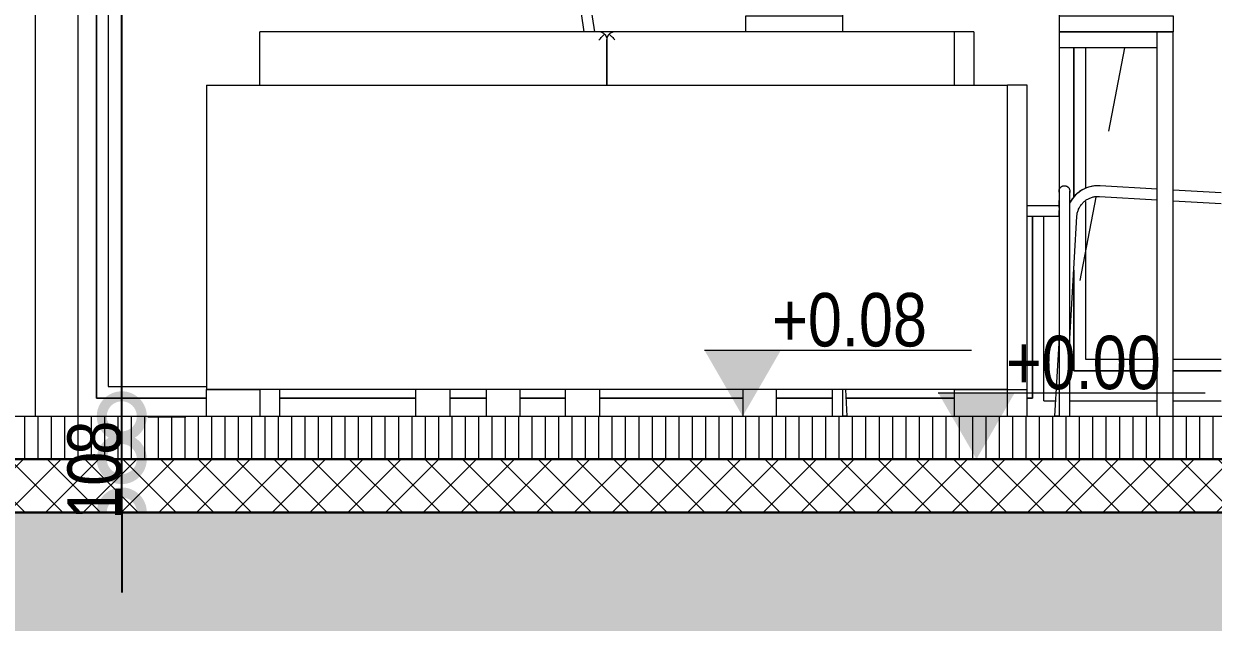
# Model space of a CAD drawing. Header units: centimetres. Extents: x 0 to 25250, y 0 to 2250.
# Drawn here: x 10080.4 to 10303.1, y 1365.4 to 1477.5 of the extents above; entities that cross this region are included whole.
import ezdxf

# ---------------------------------------------------------------- set-up
doc = ezdxf.new("R2010")
doc.units = ezdxf.units.CM
doc.linetypes.add('17-View-1$0$Dash', pattern=[31.75, 15.875, -15.875])
doc.linetypes.add('20-View-1$0$Dash', pattern=[31.75, 15.875, -15.875])
for name, color, linetype, lineweight in [('A-ANNO-DIMS', 7, 'Continuous', 9), ('A-ANNO-NOTE', 7, 'Continuous', 9), ('A-DETL', 7, 'Continuous', 9), ('A-DETL-GENF', 7, 'Continuous', 9), ('A-FLOR-FNSH', 7, 'Continuous', 9), ('A-FLOR-LEVL', 7, 'Continuous', 9), ('A-FLOR-PATT', 7, 'Continuous', 9), ('A-GLAZ', 7, 'Continuous', 5), ('A-GLAZ-HDLN', 7, '17-View-1$0$Dash', 5), ('A-WALL', 7, 'Continuous', 9), ('G-ANNO-DIMS', 7, 'Continuous', 9), ('I-FURN', 7, 'Continuous', 9)]:
    doc.layers.add(name, color=color, linetype=linetype, lineweight=lineweight)
doc.styles.add('20-View-1$0$Arial Narrow', font='ARIALN.TTF', dxfattribs={"height": 10})
doc.dimstyles.new('20-View-1$0$TEC_DIM', dxfattribs={"dimscale": 30.48, "dimtxt": 10.23431, "dimasz": 0.492126, "dimexe": 0.393701, "dimexo": 0.246063, "dimgap": 0, "dimtad": 1, "dimdec": 0, "dimzin": 0, "dimdsep": 46, "dimtxsty": '20-View-1$0$Arial Narrow', "dimblk1": '20-View-1$0$_DotSmall', "dimblk2": '20-View-1$0$_DotSmall', "dimsah": 1, "dimcen": 0.09, "dimazin": 0, "dimtfac": 1, "dimtdec": 4, "dimtix": 1, "dimtmove": 0, "dimatfit": 3, "dimfxl": 1, "dimtvp": 1, "dimtolj": 1, "dimtzin": 0, "dimarcsym": 2})

# ---------------------------------------------------------------- blocks, each defined once
blk = doc.blocks.new('DOUBLE - OK_F - 280x252-2419188-1-1')
at = {"layer": 'A-GLAZ'}
for p, q in [((-1260.74, 256.6), (-1260.74, 11.4)), ((-1260.74, 11.4), (-1260.74, 256.6)), ((-1258.54, 254.4), (-1258.54, 13.6)), ((-1077.74, 77), (-1077.74, 48.99)), ((-1077.74, 48.99), (-1077.74, 77)), ((-1075.54, 77), (-1075.54, 50.66)), ((-1075.54, 48.25), (-1075.54, 18.7)), ((-1085.44, 11.4), (-1085.44, 45.42)), ((-1085.44, 45.42), (-1085.44, 11.4)), ((-1083.34, 10.9), (-1083.34, 45.42)), ((-1077.74, 35.4), (-1077.74, 16.5)), ((-1077.74, 16.5), (-1077.74, 35.4)), ((-1075.54, 18.7), (-1062.14, 18.7)), ((-1059.14, 18.7), (-1050.14, 18.7)), ((-1077.74, 16.5), (-1062.14, 16.5)), ((-1062.14, 16.5), (-1077.74, 16.5)), ((-1059.14, 16.5), (-1050.14, 16.5)), ((-1050.14, 16.5), (-1059.14, 16.5)), ((-1258.54, 13.6), (-1240.14, 13.6)), ((-1260.74, 11.4), (-1240.14, 11.4)), ((-1240.14, 11.4), (-1260.74, 11.4)), ((-1226.47, 11.4), (-1200.9, 11.4)), ((-1200.9, 11.4), (-1226.47, 11.4)), ((-1194.55, 11.4), (-1187.73, 11.4)), ((-1187.73, 11.4), (-1194.55, 11.4)), ((-1181.38, 11.4), (-1172.93, 11.4)), ((-1172.93, 11.4), (-1181.38, 11.4)), ((-1166.55, 11.4), (-1139.73, 11.4)), ((-1139.73, 11.4), (-1166.55, 11.4)), ((-1133.38, 11.4), (-1123, 11.4)), ((-1123, 11.4), (-1133.38, 11.4)), ((-1120.34, 11.4), (-1100.14, 11.4)), ((-1100.14, 11.4), (-1120.34, 11.4)), ((-1086.47, 11.4), (-1085.44, 11.4)), ((-1085.44, 11.4), (-1086.47, 11.4)), ((-1083.34, 10.9), (-1081.17, 10.9)), ((-1078.49, 10.9), (-1062.14, 10.9)), ((-1059.14, 10.9), (-1050.14, 10.9))]:
    blk.add_line(p, q, dxfattribs=at)
at = {"layer": 'A-GLAZ-HDLN'}
for p, q in [((-1068.21, 77), (-1073.18, 51.15)), ((-1073.58, 49.05), (-1078.41, 23.95))]:
    blk.add_line(p, q, dxfattribs=at)
blk = doc.blocks.new('Stuhl-04 - Typ1-2238233-1-1')
at = {"layer": 'I-FURN', "color": 253, "true_color": 0xaaaaaa}
for p, q in [((-1168.89, 89.72), (-1170.87, 89.42)), ((-1170.57, 87.44), (-1170.87, 89.42)), ((-1168.89, 89.72), (-1168.59, 87.74)), ((-1170.57, 87.44), (-1169.46, 80)), ((-1167.44, 80), (-1168.59, 87.74)), ((-1120.15, 8.06), (-1120.44, 13)), ((-1120.15, 8.06), (-1121.01, 8.01))]:
    blk.add_line(p, q, dxfattribs=at)
blk = doc.blocks.new('Stuhl-04 - Typ1-2239621-1-1')
at = {"layer": 'I-FURN', "color": 253, "true_color": 0xaaaaaa, "flags": 128}
blk.add_lwpolyline([(-1072.82, 51.18), (-1073.06, 51.19), (-1073.3, 51.19), (-1073.54, 51.18), (-1073.78, 51.16), (-1074.02, 51.13), (-1074.25, 51.09), (-1074.49, 51.04), (-1074.72, 50.98), (-1074.95, 50.92), (-1075.18, 50.84), (-1075.4, 50.76), (-1075.62, 50.66), (-1075.84, 50.56), (-1076.05, 50.45), (-1076.26, 50.33), (-1076.46, 50.2), (-1076.66, 50.07), (-1076.85, 49.92), (-1077.04, 49.77), (-1077.22, 49.61), (-1077.39, 49.45), (-1077.56, 49.27), (-1077.72, 49.1), (-1077.87, 48.91), (-1078.02, 48.72), (-1078.16, 48.52), (-1078.29, 48.32), (-1078.41, 48.11), (-1078.49, 47.95)], dxfattribs=at)
blk.add_lwpolyline([(-1072.82, 51.18), (-1073.06, 51.19), (-1073.3, 51.19), (-1073.54, 51.18), (-1073.78, 51.16), (-1074.02, 51.13), (-1074.25, 51.09), (-1074.49, 51.04), (-1074.72, 50.98), (-1074.95, 50.92), (-1075.18, 50.84), (-1075.4, 50.76), (-1075.62, 50.66), (-1075.84, 50.56), (-1076.05, 50.45), (-1076.26, 50.33), (-1076.46, 50.2), (-1076.66, 50.07), (-1076.85, 49.92), (-1077.04, 49.77), (-1077.22, 49.61), (-1077.39, 49.45), (-1077.56, 49.27), (-1077.72, 49.1), (-1077.87, 48.91), (-1078.02, 48.72), (-1078.16, 48.52), (-1078.29, 48.32), (-1078.41, 48.11), (-1078.49, 47.95)], dxfattribs=at)
blk = doc.blocks.new('Stuhl-04 - Typ1-V1-1-1')
at = {"layer": 'I-FURN', "color": 253, "true_color": 0xaaaaaa}
for p, q in [((-1032.89, 87.74), (-1032.6, 89.72)), ((-1030.62, 89.42), (-1032.6, 89.72)), ((-1030.62, 89.42), (-1030.92, 87.44)), ((-1032.89, 87.74), (-1035.54, 70)), ((-1033.52, 70), (-1030.92, 87.44)), ((-1072.93, 49.18), (-1062.14, 48.55)), ((-1062.14, 50.56), (-1072.82, 51.18)), ((-1050.14, 49.86), (-1059.14, 50.38)), ((-1059.14, 48.38), (-1050.14, 47.86)), ((-1078.49, 22.57), (-1077.16, 45.42)), ((-1080.48, 22.78), (-1081.34, 8.06)), ((-1033.42, 13), (-1032.17, 8)), ((-1030.11, 8), (-1031.36, 13)), ((-1080.48, 8.01), (-1081.34, 8.06))]:
    blk.add_line(p, q, dxfattribs=at)
at = {"layer": 'I-FURN', "color": 253, "true_color": 0xaaaaaa, "flags": 128}
for points in [[(-1072.82, 51.18), (-1073.06, 51.19), (-1073.3, 51.19), (-1073.54, 51.18), (-1073.78, 51.16), (-1074.02, 51.13), (-1074.25, 51.09), (-1074.49, 51.04), (-1074.72, 50.98), (-1074.95, 50.92), (-1075.18, 50.84), (-1075.4, 50.76), (-1075.62, 50.66), (-1075.84, 50.56), (-1076.05, 50.45), (-1076.26, 50.33), (-1076.46, 50.2), (-1076.66, 50.07), (-1076.85, 49.92), (-1077.04, 49.77), (-1077.22, 49.61), (-1077.39, 49.45), (-1077.56, 49.27), (-1077.72, 49.1), (-1077.87, 48.91), (-1078.02, 48.72), (-1078.16, 48.52), (-1078.29, 48.32), (-1078.41, 48.11), (-1078.5, 47.94)], [(-1072.82, 51.18), (-1073.06, 51.19), (-1073.3, 51.19), (-1073.54, 51.18), (-1073.78, 51.16), (-1074.02, 51.13), (-1074.25, 51.09), (-1074.49, 51.04), (-1074.72, 50.98), (-1074.95, 50.92), (-1075.18, 50.84), (-1075.4, 50.76), (-1075.62, 50.66), (-1075.84, 50.56), (-1076.05, 50.45), (-1076.26, 50.33), (-1076.46, 50.2), (-1076.66, 50.07), (-1076.85, 49.92), (-1077.04, 49.77), (-1077.22, 49.61), (-1077.39, 49.45), (-1077.56, 49.27), (-1077.72, 49.1), (-1077.87, 48.91), (-1078.02, 48.72), (-1078.16, 48.52), (-1078.29, 48.32), (-1078.41, 48.11), (-1078.49, 47.95)], [(-1077.16, 45.42), (-1077.15, 45.58), (-1077.13, 45.74), (-1077.1, 45.9), (-1077.07, 46.05), (-1077.03, 46.21), (-1076.99, 46.36), (-1076.94, 46.52), (-1076.88, 46.67), (-1076.82, 46.81), (-1076.75, 46.96), (-1076.68, 47.1), (-1076.6, 47.24), (-1076.52, 47.38), (-1076.43, 47.51), (-1076.33, 47.64), (-1076.23, 47.76), (-1076.13, 47.88), (-1076.02, 48), (-1075.9, 48.11), (-1075.78, 48.22), (-1075.66, 48.32), (-1075.53, 48.42), (-1075.4, 48.51), (-1075.27, 48.59), (-1075.13, 48.68), (-1074.99, 48.75), (-1074.84, 48.82), (-1074.7, 48.88), (-1074.55, 48.94), (-1074.4, 49), (-1074.24, 49.04), (-1074.09, 49.08), (-1073.93, 49.12), (-1073.78, 49.14), (-1073.62, 49.16), (-1073.46, 49.18), (-1073.3, 49.19), (-1073.14, 49.19), (-1072.98, 49.18), (-1072.93, 49.18)]]:
    blk.add_lwpolyline(points, dxfattribs=at)
at = {"layer": 'I-FURN', "color": 253, "true_color": 0xaaaaaa}
for start, end in [(111.6411, 151.6984), (86.6697, 106.6984)]:
    blk.add_arc((-1073.17, 45.19), 6, start, end, dxfattribs=at)
blk = doc.blocks.new('Stuhl-04 - Typ1-V2-1-1')
at = {"layer": 'I-FURN', "color": 253, "true_color": 0xaaaaaa}
for p, q in [((-1082.49, 89.72), (-1118.99, 89.72)), ((-1082.49, 89.42), (-1118.99, 89.42)), ((-1120.99, 87.74), (-1120.99, 87.44)), ((-1120.99, 79.99), (-1120.99, 87.44)), ((-1080.49, 87.44), (-1080.49, 87.74)), ((-1080.49, 87.44), (-1080.49, 53.41)), ((-1080.49, 53.41), (-1080.49, 47.46)), ((-1080.49, 50.18), (-1080.49, 48.44)), ((-1078.49, 48.44), (-1078.49, 50.18)), ((-1086.47, 47.45), (-1080.49, 47.45)), ((-1080.49, 47.47), (-1080.49, 45.42)), ((-1080.49, 45.42), (-1086.47, 45.42)), ((-1080.49, 46.55), (-1080.49, 8)), ((-1080.49, 45.48), (-1080.49, 22.71)), ((-1078.49, 8), (-1078.49, 46.55)), ((-1078.49, 8), (-1078.49, 22.65)), ((-1123, 13), (-1123, 8)), ((-1123, 13), (-1123, 8)), ((-1121, 8), (-1121, 13))]:
    blk.add_line(p, q, dxfattribs=at)
at = {"layer": 'I-FURN', "color": 253, "true_color": 0xaaaaaa, "flags": 128}
for points in [[(-1080.49, 50.19), (-1080.48, 50.23), (-1080.48, 50.27), (-1080.48, 50.31), (-1080.47, 50.35), (-1080.47, 50.39), (-1080.46, 50.43), (-1080.45, 50.47), (-1080.43, 50.5), (-1080.42, 50.54), (-1080.41, 50.58), (-1080.39, 50.62), (-1080.37, 50.65), (-1080.35, 50.69), (-1080.33, 50.72), (-1080.31, 50.75), (-1080.29, 50.79), (-1080.26, 50.82), (-1080.24, 50.85), (-1080.21, 50.88), (-1080.18, 50.91), (-1080.15, 50.93), (-1080.12, 50.96), (-1080.09, 50.98), (-1080.06, 51.01), (-1080.03, 51.03), (-1079.99, 51.05), (-1079.96, 51.07), (-1079.92, 51.09), (-1079.88, 51.11), (-1079.85, 51.12), (-1079.81, 51.14), (-1079.77, 51.15), (-1079.73, 51.16), (-1079.69, 51.17), (-1079.66, 51.17), (-1079.62, 51.18), (-1079.58, 51.19), (-1079.54, 51.19), (-1079.5, 51.19), (-1079.49, 51.19)], [(-1080.49, 49.95), (-1080.49, 50), (-1080.49, 50.05), (-1080.49, 50.1), (-1080.49, 50.13), (-1080.49, 50.16), (-1080.49, 50.18), (-1080.49, 50.19), (-1080.49, 50.19)], [(-1080.49, 50.19), (-1080.49, 50.19), (-1080.49, 50.18)], [(-1079.49, 51.19), (-1079.45, 51.19), (-1079.41, 51.19), (-1079.37, 51.18), (-1079.33, 51.18), (-1079.29, 51.17), (-1079.25, 51.16), (-1079.21, 51.15), (-1079.17, 51.14), (-1079.13, 51.13), (-1079.1, 51.11), (-1079.06, 51.09), (-1079.02, 51.08), (-1078.99, 51.06), (-1078.95, 51.04), (-1078.92, 51.01), (-1078.89, 50.99), (-1078.86, 50.97), (-1078.83, 50.94), (-1078.8, 50.91), (-1078.77, 50.89), (-1078.74, 50.86), (-1078.71, 50.83), (-1078.69, 50.8), (-1078.67, 50.76), (-1078.64, 50.73), (-1078.62, 50.7), (-1078.6, 50.66), (-1078.59, 50.63), (-1078.57, 50.59), (-1078.55, 50.55), (-1078.54, 50.51), (-1078.53, 50.48), (-1078.52, 50.44), (-1078.51, 50.4), (-1078.5, 50.36), (-1078.49, 50.32), (-1078.49, 50.28), (-1078.49, 50.24), (-1078.49, 50.2), (-1078.49, 50.19)], [(-1078.49, 50.18), (-1078.49, 50.19), (-1078.49, 50.19)], [(-1078.49, 50.19), (-1078.49, 50.19), (-1078.49, 50.17), (-1078.49, 50.15), (-1078.49, 50.13), (-1078.49, 50.09), (-1078.49, 50.05), (-1078.49, 49.99), (-1078.49, 49.94)], [(-1080.49, 48.44), (-1080.49, 48.44), (-1080.49, 48.42), (-1080.49, 48.41), (-1080.49, 48.39), (-1080.49, 48.37), (-1080.49, 48.34), (-1080.49, 48.31), (-1080.49, 48.27), (-1080.49, 48.23), (-1080.49, 48.19), (-1080.49, 48.14), (-1080.49, 48.1), (-1080.49, 48.04), (-1080.49, 47.99), (-1080.49, 47.93), (-1080.49, 47.86), (-1080.49, 47.8), (-1080.49, 47.73), (-1080.49, 47.66), (-1080.49, 47.58), (-1080.49, 47.51), (-1080.49, 47.43), (-1080.49, 47.35), (-1080.49, 47.26), (-1080.49, 47.18), (-1080.49, 47.09), (-1080.49, 47), (-1080.49, 46.91), (-1080.49, 46.81), (-1080.49, 46.72), (-1080.49, 46.62), (-1080.49, 46.55)], [(-1080.49, 47.12), (-1080.49, 47.22), (-1080.49, 47.4), (-1080.49, 47.58), (-1080.49, 47.75), (-1080.49, 47.92), (-1080.49, 48.09), (-1080.49, 48.25), (-1080.49, 48.4)], [(-1078.49, 46.55), (-1078.49, 46.65), (-1078.49, 46.75), (-1078.49, 46.84), (-1078.49, 46.93), (-1078.49, 47.02), (-1078.49, 47.11), (-1078.49, 47.2), (-1078.49, 47.29), (-1078.49, 47.37), (-1078.49, 47.45), (-1078.49, 47.53), (-1078.49, 47.61), (-1078.49, 47.68), (-1078.49, 47.75), (-1078.49, 47.82), (-1078.49, 47.88), (-1078.49, 47.94), (-1078.49, 48), (-1078.49, 48.06), (-1078.49, 48.11), (-1078.49, 48.16), (-1078.49, 48.2), (-1078.49, 48.25), (-1078.49, 48.28), (-1078.49, 48.32), (-1078.49, 48.35), (-1078.49, 48.37), (-1078.49, 48.4), (-1078.49, 48.41), (-1078.49, 48.43), (-1078.49, 48.44), (-1078.49, 48.44)], [(-1078.49, 48.44), (-1078.49, 48.38), (-1078.49, 48.22), (-1078.49, 48.06), (-1078.49, 47.91)], [(-1080.49, 45.48), (-1080.49, 45.68), (-1080.49, 45.88), (-1080.49, 46.08), (-1080.49, 46.27), (-1080.49, 46.47), (-1080.49, 46.55)]]:
    blk.add_lwpolyline(points, dxfattribs=at)
at = {"layer": 'I-FURN', "color": 253, "true_color": 0xaaaaaa}
for centre, major_axis, start_param, end_param in [((-1118.99, 87.74), (2, 0), 1.570796, 3.141593), ((-1118.99, 87.44), (2, 0), 1.570796, 3.141593), ((-1082.49, 87.74), (-2, 0), 3.141593, 4.712389), ((-1082.49, 87.44), (2, 0), 0, 1.570796)]:
    blk.add_ellipse(centre, major_axis=major_axis, ratio=0.989016, start_param=start_param, end_param=end_param, dxfattribs=at)
blk = doc.blocks.new('Stuhl-04 - Typ1-V3-1-1')
at = {"layer": 'I-FURN', "color": 253, "true_color": 0xaaaaaa}
for p, q in [((-1080.21, 50.88), (-1080.18, 50.91)), ((-1080.49, 46.55), (-1080.49, 45.48))]:
    blk.add_line(p, q, dxfattribs=at)
at = {"layer": 'I-FURN', "color": 253, "true_color": 0xaaaaaa, "flags": 128}
for points in [[(-1080.31, 50.75), (-1080.29, 50.79), (-1080.26, 50.82), (-1080.24, 50.85)], [(-1080.15, 50.93), (-1080.12, 50.96), (-1080.09, 50.98), (-1080.06, 51.01), (-1080.03, 51.03)], [(-1079.96, 51.07), (-1079.92, 51.09), (-1079.88, 51.11), (-1079.85, 51.12), (-1079.81, 51.14), (-1079.77, 51.15), (-1079.73, 51.16), (-1079.69, 51.17), (-1079.66, 51.17), (-1079.62, 51.18), (-1079.58, 51.19), (-1079.54, 51.19), (-1079.5, 51.19), (-1079.49, 51.19)], [(-1079.49, 51.19), (-1079.45, 51.19), (-1079.41, 51.19), (-1079.37, 51.18), (-1079.33, 51.18), (-1079.29, 51.17), (-1079.25, 51.16)], [(-1079.21, 51.15), (-1079.17, 51.14), (-1079.13, 51.13), (-1079.1, 51.11), (-1079.06, 51.09), (-1079.02, 51.08)], [(-1078.95, 51.04), (-1078.92, 51.01), (-1078.89, 50.99), (-1078.86, 50.97), (-1078.83, 50.94)], [(-1078.71, 50.83), (-1078.69, 50.8), (-1078.67, 50.76)], [(-1080.49, 47.12), (-1080.49, 47.2), (-1080.49, 47.29), (-1080.49, 47.37), (-1080.49, 47.45), (-1080.49, 47.53), (-1080.49, 47.61), (-1080.49, 47.68), (-1080.49, 47.75), (-1080.49, 47.82), (-1080.49, 47.88), (-1080.49, 47.94), (-1080.49, 48), (-1080.49, 48.06), (-1080.49, 48.11), (-1080.49, 48.16), (-1080.49, 48.2), (-1080.49, 48.25), (-1080.49, 48.28), (-1080.49, 48.32), (-1080.49, 48.35), (-1080.49, 48.37), (-1080.49, 48.4), (-1080.49, 48.41), (-1080.49, 48.43), (-1080.49, 48.44)], [(-1080.49, 48.44), (-1080.49, 48.38), (-1080.49, 48.22), (-1080.49, 48.06), (-1080.49, 47.89), (-1080.49, 47.72), (-1080.49, 47.55), (-1080.49, 47.37), (-1080.49, 47.19), (-1080.49, 47.12)], [(-1078.49, 48.44), (-1078.49, 48.42), (-1078.49, 48.41), (-1078.49, 48.39), (-1078.49, 48.37), (-1078.49, 48.34), (-1078.49, 48.31), (-1078.49, 48.27), (-1078.49, 48.23), (-1078.49, 48.19), (-1078.49, 48.14), (-1078.49, 48.1), (-1078.49, 48.04), (-1078.49, 47.99), (-1078.49, 47.93)], [(-1078.49, 47.92), (-1078.49, 48.09), (-1078.49, 48.25), (-1078.49, 48.4)], [(-1080.49, 46.55), (-1080.49, 46.43), (-1080.49, 46.24), (-1080.49, 46.04), (-1080.49, 45.84), (-1080.49, 45.64), (-1080.49, 45.48)]]:
    blk.add_lwpolyline(points, dxfattribs=at)
blk = doc.blocks.new('Tisch-19 - 1800 x 800 x 751-2238235-1-1')
at = {"layer": 'I-FURN', "color": 253, "true_color": 0xaaaaaa}
for p, q in [((-1139.14, 83), (-1120.99, 83)), ((-1139.14, 80), (-1139.14, 83)), ((-1080.49, 83), (-1059.14, 83)), ((-1059.14, 83), (-1059.14, 80)), ((-1059.14, 80), (-1080.49, 80)), ((-1080.49, 80), (-1062.14, 80)), ((-1062.14, 77), (-1062.14, 80)), ((-1062.14, 80), (-1059.14, 80)), ((-1062.14, 8), (-1062.14, 80)), ((-1059.14, 8), (-1059.14, 80)), ((-1062.14, 77), (-1080.49, 77))]:
    blk.add_line(p, q, dxfattribs=at)
blk = doc.blocks.new('Sofa-08 - 1400 x 802-2263085-1-1')
at = {"layer": 'I-FURN', "color": 253, "true_color": 0xaaaaaa}
for p, q in [((-1166.64, 80), (-1230.14, 80)), ((-1230.14, 78.5), (-1230.14, 80)), ((-1230.14, 70), (-1230.14, 78.5)), ((-1165.14, 78.5), (-1165.14, 70)), ((-1165.14, 70), (-1165.14, 78.5)), ((-1165.14, 78.5), (-1165.14, 70)), ((-1100.14, 80), (-1163.64, 80)), ((-1100.14, 80), (-1100.14, 78.5)), ((-1100.14, 78.5), (-1100.14, 70)), ((-1240.14, 70), (-1240.14, 13)), ((-1240.14, 70), (-1090.14, 70)), ((-1090.14, 13), (-1090.14, 70)), ((-1240.14, 13), (-1230.14, 13)), ((-1240.14, 8), (-1240.14, 13)), ((-1090.14, 13), (-1240.14, 13)), ((-1230.14, 13), (-1230.14, 8)), ((-1100.14, 13), (-1090.14, 13)), ((-1100.14, 13), (-1100.14, 8)), ((-1090.14, 8), (-1090.14, 13)), ((-1230.14, 8), (-1240.14, 8)), ((-1090.14, 8), (-1100.14, 8))]:
    blk.add_line(p, q, dxfattribs=at)
for points, knots in [([(-1165.58, 79.56), (-1165.66, 79.64), (-1165.78, 79.74), (-1165.96, 79.84), (-1166.13, 79.92), (-1166.36, 79.98), (-1166.55, 80), (-1166.64, 80)], [0, 0, 0, 0, 0.25, 0.375, 0.5, 0.75, 1, 1, 1, 1]), ([(-1166.64, 78.5), (-1166.55, 78.59), (-1166.36, 78.78), (-1166.13, 79.01), (-1165.96, 79.19), (-1165.78, 79.36), (-1165.66, 79.48), (-1165.58, 79.56)], [0, 0, 0, 0, 0.25, 0.5, 0.625, 0.75, 1, 1, 1, 1]), ([(-1165.6, 79.58), (-1165.53, 79.51), (-1165.45, 79.42), (-1165.38, 79.31), (-1165.37, 79.29)], [0, 0, 0, 0, 0.25, 0.3102846, 0.3102846, 0.3102846, 0.3102846]), ([(-1165.31, 79.19), (-1165.3, 79.16), (-1165.26, 79.08), (-1165.23, 79), (-1165.21, 78.96)], [0.404349, 0.404349, 0.404349, 0.404349, 0.5, 0.6172742, 0.6172742, 0.6172742, 0.6172742]), ([(-1165.07, 78.96), (-1165.06, 79), (-1165.03, 79.08), (-1164.99, 79.16), (-1164.97, 79.19)], [0.3827258, 0.3827258, 0.3827258, 0.3827258, 0.5, 0.595651, 0.595651, 0.595651, 0.595651]), ([(-1164.92, 79.29), (-1164.91, 79.31), (-1164.84, 79.42), (-1164.76, 79.51), (-1164.68, 79.58)], [0.6897154, 0.6897154, 0.6897154, 0.6897154, 0.75, 1, 1, 1, 1]), ([(-1163.64, 80), (-1163.74, 80), (-1163.92, 79.98), (-1164.15, 79.92), (-1164.33, 79.84), (-1164.51, 79.74), (-1164.63, 79.64), (-1164.7, 79.56)], [0, 0, 0, 0, 0.25, 0.5, 0.625, 0.75, 1, 1, 1, 1]), ([(-1164.7, 79.56), (-1164.63, 79.48), (-1164.51, 79.36), (-1164.33, 79.19), (-1164.15, 79.01), (-1163.92, 78.78), (-1163.74, 78.59), (-1163.64, 78.5)], [0, 0, 0, 0, 0.25, 0.375, 0.5, 0.75, 1, 1, 1, 1])]:
    blk.add_open_spline(points, degree=3, knots=knots, dxfattribs=at)
for points in [[(-1165.58, 79.56), (-1165.49, 79.47), (-1165.33, 79.26), (-1165.18, 78.89), (-1165.14, 78.63), (-1165.14, 78.5)], [(-1165.17, 78.8), (-1165.15, 78.7), (-1165.14, 78.6), (-1165.14, 78.5)], [(-1165.14, 78.5), (-1165.14, 78.63), (-1165.11, 78.89), (-1164.96, 79.26), (-1164.8, 79.47), (-1164.7, 79.56)], [(-1165.14, 78.5), (-1165.14, 78.6), (-1165.13, 78.7), (-1165.11, 78.8)]]:
    blk.add_open_spline(points, degree=3, dxfattribs=at)
blk = doc.blocks.new('Sofa-08 - 1400 x 802-V4-1-1')
at = {"layer": 'I-FURN', "color": 253, "true_color": 0xaaaaaa}
for p, q in [((-1163.64, 80), (-1166.64, 80)), ((-1096.47, 80), (-1100.14, 80)), ((-1096.47, 80), (-1096.47, 78.56)), ((-1096.47, 78.56), (-1096.47, 70)), ((-1086.47, 70), (-1090.14, 70)), ((-1086.47, 13), (-1086.47, 70)), ((-1226.47, 13), (-1226.47, 8)), ((-1090.14, 13), (-1086.47, 13)), ((-1090.14, 13), (-1086.47, 13)), ((-1086.47, 8), (-1086.47, 13))]:
    blk.add_line(p, q, dxfattribs=at)
blk = doc.blocks.new('Tisch-03 - 800 x 800 x 750-2251493-1-1')
at = {"layer": 'I-FURN', "color": 253, "true_color": 0xaaaaaa}
for p, q in [((-1172.9, 8), (-1172.9, 13)), ((-1166.55, 13), (-1166.55, 8)), ((-1139.73, 13), (-1139.73, 8)), ((-1133.38, 8), (-1133.38, 13))]:
    blk.add_line(p, q, dxfattribs=at)
blk = doc.blocks.new('Tisch-03 - 800 x 800 x 751-2263174-1-1')
at = {"layer": 'I-FURN', "color": 253, "true_color": 0xaaaaaa}
for p, q in [((-1200.9, 8), (-1200.9, 13)), ((-1194.55, 13), (-1194.55, 8)), ((-1187.73, 13), (-1187.73, 8)), ((-1181.38, 8), (-1181.38, 13))]:
    blk.add_line(p, q, dxfattribs=at)
blk = doc.blocks.new('Spot Elevations - ELEVATION_PROJECT-150941-1-1')
at = {"layer": 'A-ANNO-NOTE'}
blk.add_hatch(color=256, dxfattribs=at).paths.add_polyline_path([(-1581.3, 312.39), (-1566.99, 312.39), (-1574.14, 300)])
blk.add_line((-1581.3, 312.39), (-1531.3, 312.39), dxfattribs=at)
blk = doc.blocks.new('20-View-1$0$_DotSmall')
at = {"color": 0, "linetype": 'ByBlock', "const_width": 0.5}
blk.add_lwpolyline([(-0.0625, 0, 1), (0.0625, 0, 1)], format="xyb", close=True, dxfattribs=at)
blk = doc.blocks.new('*D3009')
at = {"layer": 'A-ANNO-DIMS', "color": 0, "lineweight": -2, "transparency": 16777216}
for p, q in [((10098.78, 1395.96), (10098.78, 1410.96)), ((10098.78, 1385.96), (10098.78, 1395.96)), ((10103.63, 1395.96), (10110.78, 1395.96)), ((10098.78, 1385.96), (10098.78, 1370.96)), ((10103.63, 1385.96), (10110.78, 1385.96))]:
    blk.add_line(p, q, dxfattribs=at)
at = {"layer": 'A-ANNO-DIMS', "color": 0, "lineweight": -2, "transparency": 16777216, "xscale": 15, "yscale": 15, "zscale": 15}
for p, rotation in [((10098.78, 1395.96), 270), ((10098.78, 1385.96), 90)]:
    blk.add_blockref('20-View-1$0$_DotSmall', p, dxfattribs=dict(at, rotation=rotation))
at = {"layer": 'A-ANNO-DIMS', "color": 0, "transparency": 16777216, "insert": (10093.67, 1390.96), "char_height": 10, "width": 15.2053, "attachment_point": 5, "rotation": 90, "style": '20-View-1$0$Arial Narrow'}
blk.add_mtext('\\A1;10', dxfattribs=at)
blk = doc.blocks.new('*D3010')
at = {"layer": 'A-ANNO-DIMS', "color": 0, "lineweight": -2, "transparency": 16777216}
for p, q in [((10098.78, 1395.96), (10098.78, 1403.96)), ((10103.63, 1403.96), (10110.78, 1403.96)), ((10103.63, 1395.96), (10110.78, 1395.96))]:
    blk.add_line(p, q, dxfattribs=at)
at = {"layer": 'A-ANNO-DIMS', "color": 0, "lineweight": -2, "transparency": 16777216, "xscale": 15, "yscale": 15, "zscale": 15}
for p, rotation in [((10098.78, 1403.96), 90), ((10098.78, 1395.96), 270)]:
    blk.add_blockref('20-View-1$0$_DotSmall', p, dxfattribs=dict(at, rotation=rotation))
at = {"layer": 'A-ANNO-DIMS', "color": 0, "transparency": 16777216, "insert": (10093.67, 1399.96), "char_height": 10, "width": 7.6026, "attachment_point": 5, "rotation": 90, "style": '20-View-1$0$Arial Narrow'}
blk.add_mtext('\\A1;8', dxfattribs=at)
blk = doc.blocks.new('*D3011')
at = {"layer": 'A-ANNO-DIMS', "color": 0, "lineweight": -2, "transparency": 16777216}
for p, q in [((10098.78, 1403.96), (10098.78, 1667.96)), ((10103.63, 1667.96), (10110.78, 1667.96)), ((10103.63, 1403.96), (10110.78, 1403.96))]:
    blk.add_line(p, q, dxfattribs=at)
at = {"layer": 'A-ANNO-DIMS', "color": 0, "lineweight": -2, "transparency": 16777216, "xscale": 15, "yscale": 15, "zscale": 15}
for p, rotation in [((10098.78, 1667.96), 90), ((10098.78, 1403.96), 270)]:
    blk.add_blockref('20-View-1$0$_DotSmall', p, dxfattribs=dict(at, rotation=rotation))
at = {"layer": 'A-ANNO-DIMS', "color": 0, "transparency": 16777216, "insert": (10093.67, 1535.96), "char_height": 10, "width": 22.8079, "attachment_point": 5, "rotation": 90, "style": '20-View-1$0$Arial Narrow'}
blk.add_mtext('\\A1;264', dxfattribs=at)

msp = doc.modelspace()

# ---------------------------------------------------------------- hatches: boundary and pattern name
at = {"layer": 'A-DETL-GENF'}
h = msp.add_hatch(dxfattribs=at)
h.set_pattern_fill('FP1_13', color=256, style=0, pattern_type=2)
h.set_pattern_definition([(0, (10368.956, 1691.626), (19.05, 19.05), [19.05, -19.05]), (0, (10368.956, 1698.77), (19.05, 19.05), [19.05, -19.05]), (0, (10368.956, 1705.913), (19.05, 19.05), [19.05, -19.05]), (90, (10371.337, 1708.295), (-19.05, 19.05), [19.05, -19.05]), (90, (10378.48, 1708.295), (-19.05, 19.05), [19.05, -19.05]), (90, (10385.625, 1708.295), (-19.05, 19.05), [19.05, -19.05])])
h.paths.add_polyline_path([(11256.99, 1278.99), (11371.03, 1278.99), (11371.03, 1365.96), (11150.62, 1365.96), (11150.62, 1295.96), (11145.62, 1295.96), (11145.62, 1281.96), (11147.25, 1281.96), (11147.25, 1278.99), (11245.85, 1278.99)])
h.paths.add_polyline_path([(9569.14, 1278.99), (9569.14, 1281.96), (9570.62, 1281.96), (9570.62, 1295.96), (9555.62, 1295.96), (9555.62, 1365.96), (9368.16, 1365.96), (9368.16, 1278.99), (9568.5, 1278.99)])
h.paths.add_polyline_path([(9626.91, 1278.99), (9976.64, 1278.99), (9976.64, 1281.96), (9978.12, 1281.96), (9978.12, 1385.96), (9620.62, 1385.96), (9620.62, 1281.96), (9622.2, 1281.96), (9622.2, 1278.99)])
h.paths.add_polyline_path([(10029.7, 1278.99), (10619.14, 1278.99), (10619.14, 1281.96), (10620.62, 1281.96), (10620.62, 1385.96), (10028.12, 1385.96), (10028.12, 1281.96), (10029.7, 1281.96), (10029.7, 1279.42)])
h.paths.add_polyline_path([(11113.76, 1278.99), (11113.76, 1281.96), (11115.62, 1281.96), (11115.62, 1375.96), (10670.62, 1375.96), (10670.62, 1281.96), (10672.2, 1281.96), (10672.2, 1278.99), (11109.56, 1278.99)])
at = {"layer": 'A-FLOR-PATT', "true_color": 0x787878}
h = msp.add_hatch(dxfattribs=at)
h.set_pattern_fill('FP1_5', color=8, style=0, pattern_type=2)
h.set_pattern_definition([(270, (10350.6187, 1403.965), (2.5, 2e-16), [])])
h.paths.add_polyline_path([(10645.62, 1395.96), (10645.62, 1403.96), (9570.62, 1403.96), (9570.62, 1395.96), (10619.95, 1395.96)])
at = {"layer": 'A-FLOR-PATT'}
h = msp.add_hatch(dxfattribs=at)
h.set_pattern_fill('FP1_11', color=256, style=0, pattern_type=2)
h.set_pattern_definition([(45, (10368.9557, 1691.626), (-3.535534, 3.535534), []), (135, (10368.9557, 1691.626), (-3.535534, -3.535534), [])])
h.paths.add_polyline_path([(9570.62, 1385.96), (10670.62, 1385.96), (10670.62, 1395.96), (9570.62, 1395.96), (9570.62, 1395.27)])

# ---------------------------------------------------------------- linework, layer by layer
at = {"layer": 'A-DETL', "color": 7, "lineweight": 30}
msp.add_line((10620.62, 1385.96), (10028.12, 1385.96), dxfattribs=at)
at = {"layer": 'A-FLOR-FNSH'}
for p, q in [((10114.62, 1403.96), (9570.62, 1403.96)), ((10254.62, 1403.96), (10124.62, 1403.96)), ((10645.62, 1403.96), (10264.62, 1403.96))]:
    msp.add_line(p, q, dxfattribs=at)
at = {"layer": 'A-FLOR-FNSH', "lineweight": 30}
msp.add_line((9570.62, 1395.96), (10645.62, 1395.96), dxfattribs=at)
at = {"layer": 'A-FLOR-LEVL', "linetype": '20-View-1$0$Dash'}
msp.add_line((9473.2, 1395.96), (11311.87, 1395.96), dxfattribs=at)
at = {"layer": 'A-WALL'}
for p, q in [((10082.62, 1403.96), (10082.62, 1667.96)), ((10090.62, 1403.96), (10090.62, 1655.96))]:
    msp.add_line(p, q, dxfattribs=at)

# ---------------------------------------------------------------- block references
at = {"layer": 'A-GLAZ'}
msp.add_blockref('DOUBLE - OK_F - 280x252-2419188-1-1', (11354.76, 1395.96), dxfattribs=at)
at = {"layer": 'G-ANNO-DIMS'}
for p in [(11789.17, 1103.96), (11832.95, 1095.96)]:
    msp.add_blockref('Spot Elevations - ELEVATION_PROJECT-150941-1-1', p, dxfattribs=at)
at = {"layer": 'I-FURN', "color": 253, "true_color": 0xaaaaaa}
for name in ['Stuhl-04 - Typ1-2238233-1-1', 'Stuhl-04 - Typ1-V2-1-1', 'Stuhl-04 - Typ1-V1-1-1', 'Tisch-19 - 1800 x 800 x 751-2238235-1-1', 'Sofa-08 - 1400 x 802-2263085-1-1', 'Sofa-08 - 1400 x 802-V4-1-1', 'Stuhl-04 - Typ1-V3-1-1', 'Stuhl-04 - Typ1-2239621-1-1', 'Stuhl-04 - Typ1-2239621-1-1', 'Tisch-03 - 800 x 800 x 751-2263174-1-1', 'Tisch-03 - 800 x 800 x 750-2251493-1-1']:
    msp.add_blockref(name, (11354.76, 1395.96), dxfattribs=at)

# ---------------------------------------------------------------- texts
at = {"layer": 'G-ANNO-DIMS', "char_height": 10, "width": 34.7536, "attachment_point": 1, "line_spacing_factor": 0.974696, "style": '20-View-1$0$Arial Narrow'}
for s, insert in [('+0.08', (10220.55, 1427.05)), ('+0.00', (10264.32, 1419.05))]:
    msp.add_mtext(s, dxfattribs=dict(at, insert=insert))

# ---------------------------------------------------------------- dimensions: what is measured, and where the dimension line sits
at = {"layer": 'A-ANNO-DIMS'}
for base, p1, p2, override, picture, middle in [((10098.78, 1667.96), (10096.13, 1403.96), (10096.13, 1667.96), {"dimpost": '<>', "dimfxl": 264}, '*D3011', (10093.67, 1535.96)), ((10098.78, 1395.96), (10096.13, 1385.96), (10096.13, 1395.96), {"dimpost": '<>', "dimfxl": 10}, '*D3009', (10093.67, 1390.96)), ((10098.78, 1403.96), (10096.13, 1395.96), (10096.13, 1403.96), {"dimpost": '<>', "dimfxl": 8}, '*D3010', (10093.67, 1399.96))]:
    dim = msp.add_linear_dim(base=base, p1=p1, p2=p2, angle=90, dimstyle='20-View-1$0$TEC_DIM', override=override, dxfattribs=at)
    dim.commit()
    dim.dimension.update_dxf_attribs({"geometry": picture, "text_midpoint": middle})

doc.saveas('drawing.dxf')
